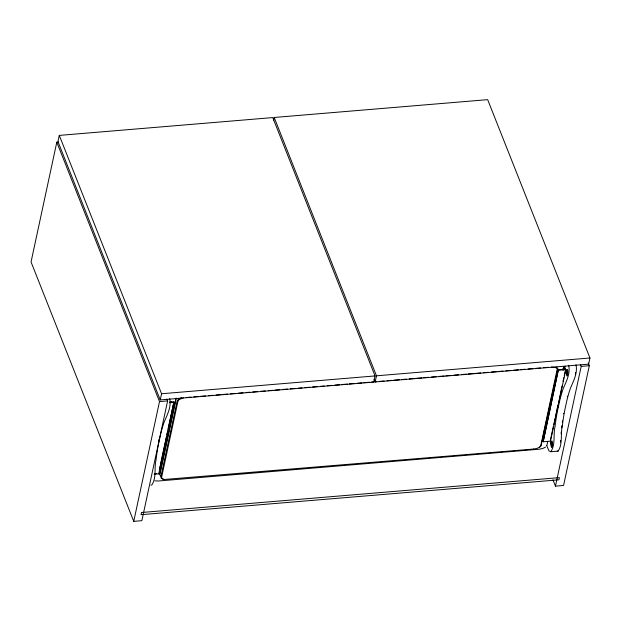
<?xml version="1.0" encoding="UTF-8"?>
<svg xmlns="http://www.w3.org/2000/svg" width="621" height="621" viewBox="0 0 621 621"><rect width="100%" height="100%" fill="white"/><g stroke="black" fill="none" stroke-linecap="round" stroke-linejoin="round"><path stroke-width="0.93" d="M560.491 442.16L560.6 440.413M561.089 433.768L561.237 432.107M561.663 427.877L561.92 425.595M565.001 366.328L564.543 368.548M575.38 374.121L575.636 372.538M563.736 413.252L563.643 413.788M557.394 408.96L562.005 386.076M58.607 142.054L56.798 142.201L31.05 261.969L133.748 521.353L141.867 520.677L167.616 400.91L166.902 399.109M59.282 135.401L57.955 141.572L160.241 399.916L373.718 382.101L375.045 375.93L272.759 117.586L59.282 135.401L161.569 393.753L160.241 399.916M133.748 521.353L159.496 401.585L56.798 142.201M158.572 441.368L158.953 439.575M159.349 469.592L160.156 465.828M160.56 463.949L166.428 436.664M166.832 434.785L167.639 431.021M168.043 429.142L173.911 401.857L170.27 402.16M154.179 474.211L158.735 473.854L173.911 401.857M159.698 474.242L176.069 398.077M176.178 398.356L159.807 474.514L160.42 476.059M273.62 120.109L274.187 117.47L487.664 99.647L589.95 357.991L588.623 364.162L375.146 381.977L374.083 379.284M375.146 381.977L376.473 375.814L274.187 117.47M542.971 439.769L543.375 437.89M544.997 430.361L545.805 426.596M546.208 424.717L548.84 412.491M549.243 410.605L552.077 397.44M553.691 389.91L554.499 386.146M554.91 384.267L556.323 377.684M556.726 375.798L557.736 371.094M558.364 369.767L543.189 441.764L550.47 441.158L565.832 369.642L565.646 369.161L558.364 369.767L543.189 441.764M546.922 445.389L547.73 441.632M563.076 370.256L563.884 366.499M550.478 439.715L553.311 426.534M553.715 424.648L555.127 418.057M555.539 416.171L557.767 405.816M563.014 381.379L563.821 377.615M564.233 375.736L565.646 369.161M588.242 363.006L589.313 365.707L563.565 485.475L555.446 486.158L581.194 366.39L580.48 364.589M567.423 396.182L567.307 396.648M540.976 446.103L557.774 369.076L557.705 368.261L556.152 366.964M539.602 447.104L540.79 445.56L557.161 369.433L557.099 368.68L555.702 367.516L551.254 367.042M546.612 445.397L549.011 450.947L550.811 451.731C555.702 444.636 553.047 434.879 555.019 426.751A121.39 36.802 85.2 0 1 556.3 417.537L556.796 414.595A123.517 37.446 85.2 0 1 558.489 406.204A123.517 37.446 85.2 0 1 560.328 398.177L561.004 395.678A121.39 36.802 85.2 0 1 563.193 388.738C566.29 381.255 570.536 373.811 568.704 365.334M550.811 451.731L558.093 451.125C562.983 444.031 560.328 434.273 562.3 426.146A121.39 36.802 85.2 0 1 563.581 416.932L564.078 413.99A123.517 37.446 85.2 0 1 565.77 405.591A123.517 37.446 85.2 0 1 567.61 397.572L568.285 395.065A121.39 36.802 85.2 0 1 570.474 388.133C573.571 380.65 577.817 373.198 575.985 364.721M540.084 446.941L537.002 448.37L533.493 449.084M545.611 447.089L542.715 448.494L539.02 449.231L158.409 480.996L154.901 480.864M181.371 397.743L178.483 399.148L177.164 400.848L160.792 477.006L161.406 478.55L163.789 479.513M180.237 398.566L181.674 397.991M183.412 397.844L179.182 399.536L177.994 401.088L161.623 477.207L162.182 478.612L164.324 479.482L533.625 449.037M161.569 393.753L375.045 375.93M376.473 375.814L589.95 357.991M186.121 397.518L190.958 397.114M193.853 396.873L198.681 396.47M200.614 396.314L205.442 395.911M208.338 395.67L213.174 395.267M216.069 395.018L220.897 394.614M222.83 394.459L227.659 394.056M230.562 393.815L235.39 393.411M238.285 393.171L243.114 392.767M246.017 392.519L249.875 392.2M252.778 391.96L257.606 391.556M260.502 391.315L265.33 390.912M268.233 390.671L273.061 390.267M274.994 390.104L279.823 389.701M282.718 389.46L287.546 389.056M290.449 388.816L295.278 388.412M298.173 388.172L302.039 387.846M304.934 387.605L309.77 387.201M312.666 386.961L317.494 386.557M320.389 386.316L324.255 385.99M327.151 385.75L331.987 385.346M334.882 385.105L339.71 384.702M341.643 384.539L347.442 384.057M349.367 383.894L354.203 383.491M357.098 383.25L361.927 382.846M363.859 382.683L369.658 382.202M371.591 382.039L376.419 381.636M379.315 381.395L384.143 380.991M387.046 380.751L391.874 380.347M393.807 380.184L399.598 379.703M401.531 379.54L406.359 379.136M409.262 378.895L414.091 378.492M416.023 378.329L421.814 377.847M423.747 377.684L428.575 377.281M431.479 377.04L436.307 376.637M439.202 376.396L444.031 375.992M445.963 375.829L450.799 375.426M453.695 375.185L458.523 374.781M461.419 374.541L466.255 374.137M468.18 373.974L473.978 373.493M475.911 373.33L480.739 372.926M483.635 372.685L488.471 372.282M491.366 372.041L496.195 371.637M498.127 371.482L502.956 371.079M505.859 370.83L510.687 370.426M513.583 370.186L518.411 369.782M520.344 369.627L525.172 369.223M528.075 368.983L532.903 368.579M535.799 368.331L540.627 367.927M543.53 367.686L548.359 367.283M159.496 401.585L167.616 400.91M581.194 366.39L589.313 365.707M563.356 368.129L565.172 367.974L565.42 368.61L562.696 368.835M170.053 401.608L171.87 401.453M169.549 402.718L174.097 402.338M558.551 370.248L565.832 369.642M154.901 473.66L156.717 473.505M557.177 451.133L558.093 451.125M150.887 485.048L151.796 485.04C156.686 477.945 154.031 468.187 156.003 460.06A121.39 36.802 85.2 0 1 157.284 450.846L157.788 447.896A123.517 37.446 85.2 0 1 159.481 439.505A123.517 37.446 85.2 0 1 161.313 431.479L161.988 428.979A121.39 36.802 85.2 0 1 164.177 422.039C167.274 414.564 171.52 407.112 169.688 398.635M550.268 440.654L550.47 441.158M552.946 479.847L555.446 486.158M158.541 473.357L158.735 473.854M562.323 422.42A123.222 37.361 85.2 0 1 562.533 420.852M550.726 442.827C551.867 456.683 553.924 434.576 550.726 442.827M551.106 443.347C551.743 451.172 552.977 438.729 551.106 443.347M566.104 371.327C567.245 385.191 569.302 363.083 566.104 371.327M566.484 371.855C567.113 379.679 568.347 367.228 566.484 371.855M141.51 512.504L141.045 514.685L558.916 479.808L559.389 477.627L141.51 512.504"/></g></svg>
